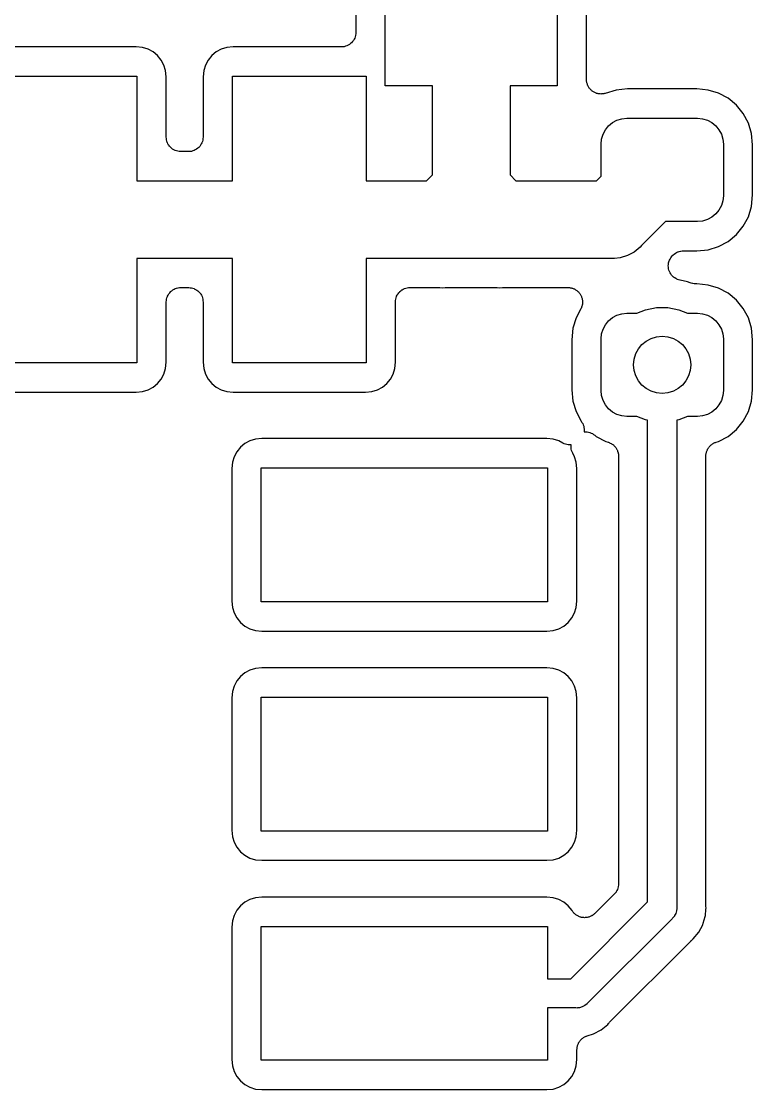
# Model space of a CAD drawing. Extents: x 0.48 to 2.43, y -7.79 to -4.85.
# Drawn here: x 0.8915 to 1.0423, y -5.8702 to -5.6501 of the extents above; entities that cross this region are included whole.
import ezdxf

# ---------------------------------------------------------------- set-up
doc = ezdxf.new("R2010")
doc.units = 0
doc.header["$MEASUREMENT"] = 0
doc.layers.add('BLACK', color=7, linetype='CONTINUOUS')

msp = doc.modelspace()

# ---------------------------------------------------------------- linework, layer by layer
at = {"layer": 'BLACK', "linetype": 'CONTINUOUS'}
for p, q in [((0.960492, -5.63204), (0.960492, -5.65237)), ((0.966535, -5.66339), (0.966535, -5.63189)), ((1.00197, -5.63189), (1.00197, -5.66339)), ((1.00801, -5.66208), (1.00801, -5.63204)), ((0.960492, -5.65242), (0.96046, -5.6527)), ((0.960492, -5.65237), (0.960492, -5.65239)), ((0.960492, -5.65239), (0.960492, -5.65239)), ((0.960492, -5.65239), (0.960492, -5.6524)), ((0.960492, -5.6524), (0.960492, -5.65242)), ((0.959372, -5.65469), (0.959152, -5.65487)), ((0.959591, -5.65452), (0.959372, -5.65469)), ((0.959598, -5.65451), (0.959591, -5.65452)), ((0.959606, -5.6545), (0.959598, -5.65451)), ((0.959786, -5.65428), (0.959606, -5.6545)), ((0.959967, -5.65407), (0.959786, -5.65428)), ((0.959972, -5.65406), (0.959967, -5.65407)), ((0.959979, -5.65405), (0.959972, -5.65406)), ((0.960114, -5.6538), (0.959979, -5.65405)), ((0.960249, -5.65356), (0.960114, -5.6538)), ((0.960252, -5.65355), (0.960249, -5.65356)), ((0.960257, -5.65354), (0.960252, -5.65355)), ((0.960341, -5.65327), (0.960257, -5.65354)), ((0.960426, -5.653), (0.960341, -5.65327)), ((0.960428, -5.65299), (0.960426, -5.653)), ((0.960431, -5.65298), (0.960428, -5.65299)), ((0.96046, -5.6527), (0.960431, -5.65298)), ((0.915207, -5.65537), (0.887943, -5.65537)), ((0.916531, -5.6555), (0.915207, -5.65537)), ((0.917662, -5.65585), (0.916531, -5.6555)), ((0.918704, -5.6564), (0.917662, -5.65585)), ((0.919618, -5.65715), (0.918704, -5.6564)), ((0.93169, -5.6564), (0.930776, -5.65715)), ((0.932732, -5.65585), (0.93169, -5.6564)), ((0.933863, -5.6555), (0.932732, -5.65585)), ((0.935187, -5.65537), (0.933863, -5.6555)), ((0.957492, -5.65537), (0.935187, -5.65537)), ((0.957775, -5.65535), (0.957492, -5.65537)), ((0.958054, -5.65532), (0.957775, -5.65535)), ((0.958064, -5.65532), (0.958054, -5.65532)), ((0.958075, -5.65532), (0.958064, -5.65532)), ((0.958347, -5.65523), (0.958075, -5.65532)), ((0.958616, -5.65516), (0.958347, -5.65523)), ((0.958625, -5.65515), (0.958616, -5.65516)), ((0.958635, -5.65515), (0.958625, -5.65515)), ((0.958887, -5.65501), (0.958635, -5.65515)), ((0.959135, -5.65488), (0.958887, -5.65501)), ((0.959143, -5.65488), (0.959135, -5.65488)), ((0.959152, -5.65487), (0.959143, -5.65488)), ((0.920367, -5.65807), (0.919618, -5.65715)), ((0.920924, -5.65911), (0.920367, -5.65807)), ((0.921268, -5.66024), (0.920924, -5.65911)), ((0.929469, -5.65911), (0.929126, -5.66024)), ((0.930026, -5.65807), (0.929469, -5.65911)), ((0.930776, -5.65715), (0.930026, -5.65807)), ((0.921398, -5.66156), (0.921268, -5.66024)), ((0.929126, -5.66024), (0.928996, -5.66156)), ((0.887795, -5.66142), (0.915354, -5.66142)), ((0.915354, -5.66142), (0.915354, -5.68294)), ((0.921398, -5.67394), (0.921398, -5.66156)), ((0.928996, -5.66156), (0.928996, -5.67394)), ((0.935039, -5.68294), (0.935039, -5.66142)), ((0.935039, -5.66142), (0.962598, -5.66142)), ((0.962598, -5.66142), (0.962598, -5.68294)), ((0.976252, -5.66339), (0.966535, -5.66339)), ((0.976252, -5.68173), (0.976252, -5.66339)), ((1.00197, -5.66339), (0.992252, -5.66339)), ((0.992252, -5.66339), (0.992252, -5.68173)), ((1.00803, -5.66221), (1.00801, -5.66208)), ((1.00802, -5.66235), (1.00803, -5.66221)), ((1.00805, -5.66251), (1.00802, -5.66235)), ((1.00807, -5.66266), (1.00805, -5.66251)), ((1.00811, -5.66279), (1.00807, -5.66266)), ((1.00814, -5.66293), (1.00811, -5.66279)), ((1.00819, -5.66307), (1.00814, -5.66293)), ((1.00824, -5.66322), (1.00819, -5.66307)), ((1.0083, -5.66334), (1.00824, -5.66322)), ((1.00836, -5.66347), (1.0083, -5.66334)), ((1.00844, -5.6636), (1.00836, -5.66347)), ((1.00851, -5.66374), (1.00844, -5.6636)), ((1.0086, -5.66384), (1.00851, -5.66374)), ((1.00868, -5.66396), (1.0086, -5.66384)), ((1.00879, -5.66407), (1.00868, -5.66396)), ((1.00888, -5.66419), (1.00879, -5.66407)), ((1.00899, -5.66428), (1.00888, -5.66419)), ((1.00909, -5.66438), (1.00899, -5.66428)), ((1.00921, -5.66447), (1.00909, -5.66438)), ((1.00933, -5.66456), (1.00921, -5.66447)), ((1.00946, -5.66463), (1.00933, -5.66456)), ((1.00957, -5.66471), (1.00946, -5.66463)), ((1.00971, -5.66477), (1.00957, -5.66471)), ((1.00985, -5.66484), (1.00971, -5.66477)), ((1.00998, -5.66488), (1.00985, -5.66484)), ((1.01011, -5.66494), (1.00998, -5.66488)), ((1.01026, -5.66497), (1.01011, -5.66494)), ((1.01041, -5.66502), (1.01026, -5.66497)), ((1.01055, -5.66503), (1.01041, -5.66502)), ((1.01068, -5.66506), (1.01055, -5.66503)), ((1.01084, -5.66506), (1.01068, -5.66506)), ((1.01099, -5.66508), (1.01084, -5.66506)), ((1.01113, -5.66506), (1.01099, -5.66508)), ((1.01127, -5.66507), (1.01113, -5.66506)), ((1.01142, -5.66504), (1.01127, -5.66507)), ((1.01157, -5.66502), (1.01142, -5.66504)), ((1.01171, -5.66499), (1.01157, -5.66502)), ((1.01184, -5.66496), (1.01171, -5.66499)), ((1.01188, -5.66495), (1.01184, -5.66496)), ((1.01413, -5.66427), (1.01188, -5.66495)), ((1.01649, -5.66404), (1.01413, -5.66427)), ((1.03076, -5.66404), (1.01649, -5.66404)), ((1.03312, -5.66427), (1.03076, -5.66404)), ((1.03525, -5.66491), (1.03312, -5.66427)), ((1.03721, -5.66596), (1.03525, -5.66491)), ((1.03893, -5.66737), (1.03721, -5.66596)), ((1.04034, -5.66909), (1.03893, -5.66737)), ((1.0153, -5.67018), (1.01634, -5.67008)), ((1.01634, -5.67008), (1.03091, -5.67008)), ((1.03091, -5.67008), (1.03194, -5.67018)), ((1.04139, -5.67105), (1.04034, -5.66909)), ((1.01192, -5.67244), (1.01258, -5.67164)), ((1.01258, -5.67164), (1.01339, -5.67097)), ((1.01339, -5.67097), (1.0143, -5.67048)), ((1.0143, -5.67048), (1.0153, -5.67018)), ((1.03194, -5.67018), (1.03294, -5.67048)), ((1.03294, -5.67048), (1.03386, -5.67097)), ((1.03386, -5.67097), (1.03466, -5.67164)), ((1.03466, -5.67164), (1.03532, -5.67244)), ((1.04203, -5.67318), (1.04139, -5.67105)), ((0.921426, -5.67423), (0.921398, -5.67394)), ((0.921451, -5.67451), (0.921426, -5.67423)), ((0.921454, -5.67452), (0.921451, -5.67451)), ((0.921455, -5.67453), (0.921454, -5.67452)), ((0.921537, -5.6748), (0.921455, -5.67453)), ((0.928931, -5.67456), (0.92893, -5.67457)), ((0.928935, -5.67455), (0.928931, -5.67456)), ((0.928964, -5.67427), (0.928935, -5.67455)), ((0.928996, -5.67399), (0.928964, -5.67427)), ((0.928996, -5.67394), (0.928996, -5.67397)), ((0.928996, -5.67397), (0.928996, -5.67397)), ((0.928996, -5.67397), (0.928996, -5.67397)), ((0.928996, -5.67397), (0.928996, -5.67399)), ((1.01102, -5.67539), (1.01113, -5.67436)), ((1.01113, -5.67436), (1.01143, -5.67336)), ((1.01143, -5.67336), (1.01192, -5.67244)), ((1.03532, -5.67244), (1.03582, -5.67336)), ((1.03582, -5.67336), (1.03612, -5.67436)), ((1.03612, -5.67436), (1.03622, -5.67539)), ((1.04226, -5.67554), (1.04203, -5.67318)), ((0.921616, -5.67507), (0.921537, -5.6748)), ((0.921621, -5.67508), (0.921616, -5.67507)), ((0.921624, -5.67509), (0.921621, -5.67508)), ((0.921756, -5.67534), (0.921624, -5.67509)), ((0.921888, -5.67559), (0.921756, -5.67534)), ((0.921894, -5.6756), (0.921888, -5.67559)), ((0.921899, -5.67561), (0.921894, -5.6756)), ((0.922078, -5.67582), (0.921899, -5.67561)), ((0.922254, -5.67604), (0.922078, -5.67582)), ((0.922263, -5.67605), (0.922254, -5.67604)), ((0.922269, -5.67606), (0.922263, -5.67605)), ((0.922486, -5.67624), (0.922269, -5.67606)), ((0.922703, -5.67642), (0.922486, -5.67624)), ((0.922712, -5.67643), (0.922703, -5.67642)), ((0.92272, -5.67643), (0.922712, -5.67643)), ((0.92297, -5.67657), (0.92272, -5.67643)), ((0.923216, -5.6767), (0.92297, -5.67657)), ((0.923226, -5.67671), (0.923216, -5.6767)), ((0.923235, -5.67671), (0.923226, -5.67671)), ((0.923506, -5.67679), (0.923235, -5.67671)), ((0.92712, -5.67673), (0.926851, -5.67681)), ((0.927129, -5.67672), (0.92712, -5.67673)), ((0.927139, -5.67672), (0.927129, -5.67672)), ((0.927391, -5.67658), (0.927139, -5.67672)), ((0.927639, -5.67646), (0.927391, -5.67658)), ((0.927647, -5.67645), (0.927639, -5.67646)), ((0.927656, -5.67644), (0.927647, -5.67645)), ((0.927876, -5.67626), (0.927656, -5.67644)), ((0.928095, -5.67609), (0.927876, -5.67626)), ((0.928102, -5.67608), (0.928095, -5.67609)), ((0.92811, -5.67607), (0.928102, -5.67608)), ((0.928289, -5.67586), (0.92811, -5.67607)), ((0.928471, -5.67564), (0.928289, -5.67586)), ((0.928476, -5.67563), (0.928471, -5.67564)), ((0.928483, -5.67562), (0.928476, -5.67563)), ((0.928618, -5.67537), (0.928483, -5.67562)), ((0.928753, -5.67513), (0.928618, -5.67537)), ((0.928756, -5.67512), (0.928753, -5.67513)), ((0.928761, -5.67511), (0.928756, -5.67512)), ((0.928845, -5.67484), (0.928761, -5.67511)), ((0.92893, -5.67457), (0.928845, -5.67484)), ((1.01102, -5.68199), (1.01102, -5.67539)), ((1.03622, -5.67539), (1.03622, -5.68602)), ((1.04226, -5.68588), (1.04226, -5.67554)), ((0.923774, -5.67688), (0.923506, -5.67679)), ((0.923785, -5.67688), (0.923774, -5.67688)), ((0.923795, -5.67688), (0.923785, -5.67688)), ((0.924074, -5.67691), (0.923795, -5.67688)), ((0.924356, -5.67694), (0.924074, -5.67691)), ((0.924376, -5.67694), (0.924356, -5.67694)), ((0.924377, -5.67694), (0.924376, -5.67694)), ((0.924378, -5.67694), (0.924377, -5.67694)), ((0.924398, -5.67694), (0.924378, -5.67694)), ((0.925996, -5.67694), (0.924398, -5.67694)), ((0.926279, -5.67692), (0.925996, -5.67694)), ((0.926558, -5.67689), (0.926279, -5.67692)), ((0.926568, -5.67689), (0.926558, -5.67689)), ((0.926579, -5.67689), (0.926568, -5.67689)), ((0.926851, -5.67681), (0.926579, -5.67689)), ((0.915354, -5.68294), (0.935039, -5.68294)), ((0.962598, -5.68294), (0.975033, -5.68294)), ((0.975033, -5.68294), (0.976252, -5.68173)), ((0.992252, -5.68173), (0.993471, -5.68294)), ((0.993471, -5.68294), (1.01007, -5.68294)), ((1.01007, -5.68294), (1.01102, -5.68199)), ((1.03612, -5.68706), (1.03582, -5.68806)), ((1.03622, -5.68602), (1.03612, -5.68706)), ((1.04203, -5.68824), (1.04226, -5.68588)), ((1.03466, -5.68978), (1.03386, -5.69044)), ((1.03532, -5.68898), (1.03466, -5.68978)), ((1.03582, -5.68806), (1.03532, -5.68898)), ((1.04139, -5.69036), (1.04203, -5.68824)), ((1.02431, -5.69134), (1.01932, -5.69632)), ((1.03091, -5.69134), (1.02431, -5.69134)), ((1.03194, -5.69124), (1.03091, -5.69134)), ((1.03294, -5.69093), (1.03194, -5.69124)), ((1.03386, -5.69044), (1.03294, -5.69093)), ((1.04034, -5.69233), (1.04139, -5.69036)), ((1.03721, -5.69546), (1.03893, -5.69405)), ((1.03893, -5.69405), (1.04034, -5.69233)), ((1.01932, -5.69632), (1.01907, -5.69663)), ((1.03312, -5.69715), (1.03525, -5.6965)), ((1.03525, -5.6965), (1.03721, -5.69546)), ((1.01646, -5.69837), (1.01495, -5.69883)), ((1.01785, -5.69763), (1.01646, -5.69837)), ((1.01907, -5.69663), (1.01785, -5.69763)), ((1.02539, -5.69881), (1.02557, -5.6986)), ((1.02557, -5.6986), (1.02576, -5.69837)), ((1.02576, -5.69837), (1.02587, -5.69826)), ((1.02587, -5.69826), (1.02588, -5.69825)), ((1.02588, -5.69825), (1.0259, -5.69823)), ((1.02588, -5.69825), (1.02588, -5.69825)), ((1.02588, -5.69825), (1.02588, -5.69825)), ((1.0259, -5.69823), (1.02612, -5.69806)), ((1.02612, -5.69806), (1.02633, -5.69788)), ((1.02633, -5.69788), (1.02634, -5.69788)), ((1.02634, -5.69788), (1.02636, -5.69787)), ((1.02636, -5.69787), (1.0266, -5.69774)), ((1.0266, -5.69774), (1.02685, -5.69761)), ((1.02685, -5.69761), (1.02686, -5.6976)), ((1.02686, -5.6976), (1.02688, -5.6976)), ((1.02688, -5.6976), (1.02714, -5.69752)), ((1.02714, -5.69752), (1.02741, -5.69744)), ((1.02741, -5.69744), (1.02742, -5.69744)), ((1.02742, -5.69744), (1.02744, -5.69743)), ((1.02744, -5.69743), (1.02771, -5.69741)), ((1.02771, -5.69741), (1.02799, -5.69738)), ((1.02799, -5.69738), (1.03076, -5.69738)), ((1.03076, -5.69738), (1.03312, -5.69715)), ((0.935039, -5.69894), (0.915354, -5.69894)), ((0.915354, -5.69894), (0.915354, -5.72047)), ((0.935039, -5.72047), (0.935039, -5.69894)), ((0.977954, -5.69894), (0.962598, -5.69894)), ((0.962598, -5.69894), (0.962598, -5.72047)), ((0.978346, -5.69898), (0.977954, -5.69894)), ((0.978739, -5.69894), (0.978346, -5.69898)), ((0.989765, -5.69894), (0.978739, -5.69894)), ((0.990157, -5.69898), (0.989765, -5.69894)), ((0.99055, -5.69894), (0.990157, -5.69898)), ((1.01299, -5.69894), (0.99055, -5.69894)), ((1.01339, -5.69898), (1.01299, -5.69894)), ((1.01378, -5.69894), (1.01339, -5.69898)), ((1.01495, -5.69883), (1.01378, -5.69894)), ((1.01378, -5.69894), (1.01378, -5.69894)), ((1.02488, -5.70047), (1.02491, -5.70019)), ((1.02488, -5.70048), (1.02488, -5.70047)), ((1.02491, -5.70077), (1.02488, -5.70048)), ((1.02488, -5.70048), (1.02488, -5.70048)), ((1.02491, -5.70019), (1.02494, -5.6999)), ((1.02493, -5.70105), (1.02491, -5.70077)), ((1.02494, -5.69989), (1.02502, -5.69962)), ((1.02494, -5.6999), (1.02494, -5.69989)), ((1.02494, -5.69989), (1.02494, -5.69989)), ((1.02502, -5.69962), (1.02511, -5.69934)), ((1.02511, -5.69933), (1.02525, -5.69908)), ((1.02511, -5.69934), (1.02511, -5.69933)), ((1.02511, -5.69934), (1.02511, -5.69934)), ((1.02525, -5.69908), (1.02539, -5.69883)), ((1.02539, -5.69882), (1.02539, -5.69881)), ((1.02539, -5.69883), (1.02539, -5.69882)), ((1.02493, -5.70106), (1.02493, -5.70105)), ((1.02493, -5.70107), (1.02493, -5.70106)), ((1.02502, -5.70135), (1.02493, -5.70107)), ((1.0251, -5.70162), (1.02502, -5.70135)), ((1.0251, -5.70163), (1.0251, -5.70162)), ((1.0251, -5.70162), (1.0251, -5.70162)), ((1.02524, -5.70189), (1.0251, -5.70163)), ((1.02537, -5.70213), (1.02524, -5.70189)), ((1.02537, -5.70214), (1.02537, -5.70213)), ((1.02537, -5.70215), (1.02537, -5.70214)), ((1.02556, -5.70237), (1.02537, -5.70215)), ((1.02573, -5.70259), (1.02556, -5.70237)), ((1.02574, -5.7026), (1.02573, -5.70259)), ((1.02596, -5.70278), (1.02574, -5.7026)), ((1.02574, -5.7026), (1.02574, -5.7026)), ((1.02618, -5.70297), (1.02596, -5.70278)), ((1.02619, -5.70297), (1.02618, -5.70297)), ((1.02619, -5.70298), (1.02619, -5.70297)), ((1.02644, -5.70311), (1.02619, -5.70298)), ((1.02669, -5.70325), (1.02644, -5.70311)), ((0.922755, -5.70543), (0.923003, -5.70531)), ((0.923003, -5.70531), (0.923255, -5.70517)), ((0.923255, -5.70517), (0.923265, -5.70517)), ((0.923265, -5.70517), (0.923274, -5.70516)), ((0.923274, -5.70516), (0.923543, -5.70508)), ((0.923543, -5.70508), (0.923815, -5.705)), ((0.923815, -5.705), (0.923826, -5.705)), ((0.923826, -5.705), (0.923836, -5.705)), ((0.923836, -5.705), (0.924115, -5.70497)), ((0.924115, -5.70497), (0.924398, -5.70494)), ((0.924398, -5.70494), (0.925996, -5.70494)), ((0.925996, -5.70494), (0.926016, -5.70494)), ((0.926016, -5.70494), (0.926017, -5.70494)), ((0.926017, -5.70494), (0.926017, -5.70495)), ((0.926017, -5.70495), (0.926038, -5.70495)), ((0.926038, -5.70495), (0.926319, -5.70498)), ((0.926319, -5.70498), (0.926599, -5.70501)), ((0.926599, -5.70501), (0.926609, -5.70501)), ((0.926609, -5.70501), (0.92662, -5.70501)), ((0.92662, -5.70501), (0.926887, -5.7051)), ((0.926887, -5.7051), (0.927158, -5.70518)), ((0.927158, -5.70518), (0.927168, -5.70518)), ((0.927168, -5.70518), (0.927178, -5.70519)), ((0.927178, -5.70519), (0.927424, -5.70532)), ((0.927424, -5.70532), (0.927673, -5.70546)), ((0.969999, -5.70543), (0.970247, -5.70531)), ((0.970247, -5.70531), (0.970499, -5.70517)), ((0.970499, -5.70517), (0.970509, -5.70517)), ((0.970509, -5.70517), (0.970518, -5.70516)), ((0.970518, -5.70516), (0.970787, -5.70508)), ((0.970787, -5.70508), (0.971059, -5.705)), ((0.971059, -5.705), (0.97107, -5.705)), ((0.97107, -5.705), (0.97108, -5.705)), ((0.97108, -5.705), (0.971359, -5.70497)), ((0.971359, -5.70497), (0.971642, -5.70494)), ((0.971642, -5.70494), (0.977511, -5.70494)), ((0.977511, -5.70494), (0.977553, -5.70495)), ((0.977553, -5.70495), (0.977679, -5.70496)), ((0.977679, -5.70496), (0.977805, -5.70496)), ((0.977805, -5.70496), (0.978346, -5.70501)), ((0.978346, -5.70501), (0.978887, -5.70496)), ((0.978887, -5.70496), (0.978929, -5.70496)), ((0.978929, -5.70496), (0.979056, -5.70496)), ((0.979056, -5.70496), (0.979181, -5.70494)), ((0.979181, -5.70494), (0.989322, -5.70494)), ((0.989322, -5.70494), (0.989364, -5.70495)), ((0.989364, -5.70495), (0.98949, -5.70496)), ((0.98949, -5.70496), (0.989616, -5.70496)), ((0.989616, -5.70496), (0.990157, -5.70501)), ((0.990157, -5.70501), (0.990698, -5.70496)), ((0.990698, -5.70496), (0.99074, -5.70496)), ((0.99074, -5.70496), (0.990867, -5.70496)), ((0.990867, -5.70496), (0.990992, -5.70494)), ((0.990992, -5.70494), (1.0042, -5.70494)), ((1.0042, -5.70494), (1.00424, -5.70495)), ((1.00424, -5.70495), (1.00438, -5.70496)), ((1.00438, -5.70496), (1.00452, -5.70496)), ((1.00452, -5.70496), (1.00467, -5.70499)), ((1.00467, -5.70499), (1.00483, -5.70501)), ((1.00483, -5.70501), (1.00496, -5.70505)), ((1.00496, -5.70505), (1.0051, -5.70508)), ((1.0051, -5.70508), (1.00524, -5.70514)), ((1.00524, -5.70514), (1.00538, -5.70519)), ((1.00538, -5.70519), (1.00551, -5.70525)), ((1.00551, -5.70525), (1.00563, -5.70531)), ((1.00563, -5.70531), (1.00576, -5.7054)), ((1.0267, -5.70325), (1.02669, -5.70325)), ((1.02671, -5.70326), (1.0267, -5.70325)), ((1.02697, -5.70334), (1.02671, -5.70326)), ((1.02725, -5.70343), (1.02697, -5.70334)), ((1.02726, -5.70343), (1.02725, -5.70343)), ((1.02729, -5.70344), (1.02726, -5.70343)), ((1.02726, -5.70343), (1.02726, -5.70343)), ((1.02726, -5.70343), (1.02726, -5.70343)), ((1.02882, -5.70374), (1.02729, -5.70344)), ((1.02936, -5.70396), (1.02882, -5.70374)), ((1.02962, -5.70404), (1.02936, -5.70396)), ((1.02988, -5.70413), (1.02962, -5.70404)), ((1.0299, -5.70413), (1.02988, -5.70413)), ((1.02992, -5.70413), (1.0299, -5.70413)), ((1.03019, -5.70416), (1.02992, -5.70413)), ((1.03047, -5.70419), (1.03019, -5.70416)), ((1.0305, -5.70419), (1.03047, -5.70419)), ((1.03051, -5.70419), (1.0305, -5.70419)), ((1.0305, -5.70419), (1.0305, -5.70419)), ((1.0305, -5.70419), (1.0305, -5.70419)), ((1.03076, -5.70419), (1.03051, -5.70419)), ((1.03312, -5.70443), (1.03076, -5.70419)), ((1.03525, -5.70507), (1.03312, -5.70443)), ((1.03721, -5.70612), (1.03525, -5.70507)), ((0.92143, -5.70762), (0.921459, -5.70734)), ((0.921459, -5.70734), (0.921462, -5.70733)), ((0.921462, -5.70733), (0.921463, -5.70732)), ((0.921463, -5.70732), (0.921548, -5.70705)), ((0.921548, -5.70705), (0.921632, -5.70678)), ((0.921632, -5.70678), (0.921637, -5.70677)), ((0.921637, -5.70677), (0.92164, -5.70676)), ((0.92164, -5.70676), (0.921777, -5.70652)), ((0.921777, -5.70652), (0.921911, -5.70627)), ((0.921911, -5.70627), (0.921917, -5.70626)), ((0.921917, -5.70626), (0.921923, -5.70625)), ((0.921923, -5.70625), (0.922104, -5.70603)), ((0.922104, -5.70603), (0.922284, -5.70582)), ((0.922284, -5.70582), (0.922292, -5.70581)), ((0.922292, -5.70581), (0.922299, -5.7058)), ((0.922299, -5.7058), (0.922518, -5.70563)), ((0.922518, -5.70563), (0.922738, -5.70545)), ((0.922738, -5.70545), (0.922747, -5.70544)), ((0.922747, -5.70544), (0.922755, -5.70543)), ((0.927673, -5.70546), (0.927681, -5.70546)), ((0.927681, -5.70546), (0.927691, -5.70547)), ((0.927691, -5.70547), (0.927907, -5.70565)), ((0.927907, -5.70565), (0.928125, -5.70583)), ((0.928125, -5.70583), (0.928131, -5.70584)), ((0.928131, -5.70584), (0.928139, -5.70585)), ((0.928139, -5.70585), (0.928316, -5.70607)), ((0.928316, -5.70607), (0.928495, -5.70628)), ((0.928495, -5.70628), (0.9285, -5.70629)), ((0.9285, -5.70629), (0.928506, -5.7063)), ((0.928506, -5.7063), (0.928636, -5.70655)), ((0.928636, -5.70655), (0.928769, -5.7068)), ((0.928769, -5.7068), (0.928773, -5.70681)), ((0.928773, -5.70681), (0.928777, -5.70682)), ((0.928777, -5.70682), (0.928856, -5.70709)), ((0.928856, -5.70709), (0.928939, -5.70736)), ((0.928939, -5.70736), (0.92894, -5.70737)), ((0.92894, -5.70737), (0.928943, -5.70738)), ((0.928943, -5.70738), (0.928968, -5.70766)), ((0.968674, -5.70762), (0.968703, -5.70734)), ((0.968703, -5.70734), (0.968706, -5.70733)), ((0.968706, -5.70733), (0.968708, -5.70732)), ((0.968708, -5.70732), (0.968793, -5.70705)), ((0.968793, -5.70705), (0.968876, -5.70678)), ((0.968876, -5.70678), (0.968881, -5.70677)), ((0.968881, -5.70677), (0.968885, -5.70676)), ((0.968885, -5.70676), (0.969021, -5.70652)), ((0.969021, -5.70652), (0.969155, -5.70627)), ((0.969155, -5.70627), (0.969162, -5.70626)), ((0.969162, -5.70626), (0.969167, -5.70625)), ((0.969167, -5.70625), (0.969348, -5.70603)), ((0.969348, -5.70603), (0.969528, -5.70582)), ((0.969528, -5.70582), (0.969536, -5.70581)), ((0.969536, -5.70581), (0.969543, -5.7058)), ((0.969543, -5.7058), (0.969762, -5.70563)), ((0.969762, -5.70563), (0.969982, -5.70545)), ((0.969982, -5.70545), (0.969991, -5.70544)), ((0.969991, -5.70544), (0.969999, -5.70543)), ((1.00576, -5.7054), (1.0059, -5.70547)), ((1.0059, -5.70547), (1.006, -5.70556)), ((1.006, -5.70556), (1.00612, -5.70564)), ((1.00612, -5.70564), (1.00623, -5.70575)), ((1.00623, -5.70575), (1.00635, -5.70585)), ((1.00635, -5.70585), (1.00643, -5.70595)), ((1.00643, -5.70595), (1.00653, -5.70605)), ((1.00653, -5.70605), (1.00662, -5.70618)), ((1.00662, -5.70618), (1.00671, -5.7063)), ((1.00671, -5.7063), (1.00678, -5.70643)), ((1.00678, -5.70643), (1.00685, -5.70654)), ((1.00685, -5.70654), (1.00691, -5.70668)), ((1.00691, -5.70668), (1.00698, -5.70682)), ((1.00698, -5.70682), (1.00702, -5.70695)), ((1.00702, -5.70695), (1.00708, -5.70708)), ((1.00708, -5.70708), (1.00711, -5.70724)), ((1.00711, -5.70724), (1.00715, -5.70738)), ((1.00715, -5.70738), (1.00716, -5.70752)), ((1.00716, -5.70752), (1.00719, -5.70766)), ((1.03893, -5.70753), (1.03721, -5.70612)), ((1.04034, -5.70925), (1.03893, -5.70753)), ((0.921398, -5.7079), (0.92143, -5.70762)), ((0.921398, -5.70792), (0.921398, -5.7079)), ((0.921398, -5.70794), (0.921398, -5.70792)), ((0.921398, -5.70792), (0.921398, -5.70792)), ((0.921398, -5.70792), (0.921398, -5.70792)), ((0.921398, -5.72033), (0.921398, -5.70794)), ((0.928968, -5.70766), (0.928996, -5.70794)), ((0.928996, -5.70794), (0.928996, -5.72033)), ((0.968642, -5.7079), (0.968674, -5.70762)), ((0.968642, -5.70792), (0.968642, -5.7079)), ((0.968642, -5.70794), (0.968642, -5.70792)), ((0.968642, -5.70792), (0.968642, -5.70792)), ((0.968642, -5.70792), (0.968642, -5.70792)), ((0.968642, -5.72033), (0.968642, -5.70794)), ((1.00685, -5.70936), (1.00586, -5.71121)), ((1.0069, -5.70923), (1.00685, -5.70936)), ((1.00697, -5.70911), (1.0069, -5.70923)), ((1.00701, -5.70896), (1.00697, -5.70911)), ((1.00707, -5.70882), (1.00701, -5.70896)), ((1.0071, -5.70868), (1.00707, -5.70882)), ((1.00714, -5.70855), (1.0071, -5.70868)), ((1.00716, -5.70839), (1.00714, -5.70855)), ((1.00719, -5.70824), (1.00716, -5.70839)), ((1.00719, -5.70766), (1.00719, -5.70781)), ((1.00719, -5.70781), (1.0072, -5.70797)), ((1.0072, -5.70797), (1.00719, -5.7081)), ((1.00719, -5.7081), (1.00719, -5.70824)), ((1.01842, -5.71024), (1.02018, -5.70951)), ((1.02018, -5.70951), (1.02246, -5.70906)), ((1.02246, -5.70906), (1.02479, -5.70906)), ((1.02479, -5.70906), (1.02707, -5.70951)), ((1.02707, -5.70951), (1.02882, -5.71024)), ((1.04139, -5.71121), (1.04034, -5.70925)), ((1.00586, -5.71121), (1.00521, -5.71334)), ((1.01192, -5.7126), (1.01258, -5.71179)), ((1.01258, -5.71179), (1.01339, -5.71113)), ((1.01339, -5.71113), (1.0143, -5.71064)), ((1.0143, -5.71064), (1.0153, -5.71034)), ((1.0153, -5.71034), (1.01634, -5.71024)), ((1.01634, -5.71024), (1.01842, -5.71024)), ((1.02882, -5.71024), (1.03091, -5.71024)), ((1.03091, -5.71024), (1.03194, -5.71034)), ((1.03194, -5.71034), (1.03294, -5.71064)), ((1.03294, -5.71064), (1.03386, -5.71113)), ((1.03386, -5.71113), (1.03466, -5.71179)), ((1.03466, -5.71179), (1.03532, -5.7126)), ((1.04203, -5.71334), (1.04139, -5.71121)), ((1.00521, -5.71334), (1.00498, -5.7157)), ((1.01113, -5.71451), (1.01143, -5.71352)), ((1.01143, -5.71352), (1.01192, -5.7126)), ((1.03532, -5.7126), (1.03582, -5.71352)), ((1.03582, -5.71352), (1.03612, -5.71451)), ((1.04226, -5.7157), (1.04203, -5.71334)), ((1.00498, -5.7157), (1.00498, -5.72603)), ((1.01102, -5.71555), (1.01113, -5.71451)), ((1.01102, -5.72618), (1.01102, -5.71555)), ((1.03612, -5.71451), (1.03622, -5.71555)), ((1.03622, -5.71555), (1.03622, -5.72618)), ((1.04226, -5.72603), (1.04226, -5.7157)), ((0.915354, -5.72047), (0.887795, -5.72047)), ((0.921268, -5.72165), (0.921398, -5.72033)), ((0.928996, -5.72033), (0.929126, -5.72165)), ((0.962598, -5.72047), (0.935039, -5.72047)), ((0.968512, -5.72165), (0.968642, -5.72033)), ((0.920367, -5.72382), (0.920924, -5.72278)), ((0.920924, -5.72278), (0.921268, -5.72165)), ((0.929126, -5.72165), (0.929469, -5.72278)), ((0.929469, -5.72278), (0.930026, -5.72382)), ((0.967611, -5.72382), (0.968169, -5.72278)), ((0.968169, -5.72278), (0.968512, -5.72165)), ((0.918704, -5.72549), (0.919618, -5.72474)), ((0.919618, -5.72474), (0.920367, -5.72382)), ((0.930026, -5.72382), (0.930776, -5.72474)), ((0.930776, -5.72474), (0.93169, -5.72549)), ((0.965948, -5.72549), (0.966862, -5.72474)), ((0.966862, -5.72474), (0.967611, -5.72382)), ((0.887943, -5.72652), (0.915207, -5.72652)), ((0.915207, -5.72652), (0.916531, -5.72639)), ((0.916531, -5.72639), (0.917662, -5.72604)), ((0.917662, -5.72604), (0.918704, -5.72549)), ((0.93169, -5.72549), (0.932732, -5.72604)), ((0.932732, -5.72604), (0.933863, -5.72639)), ((0.933863, -5.72639), (0.935187, -5.72652)), ((0.935187, -5.72652), (0.962451, -5.72652)), ((0.962451, -5.72652), (0.963775, -5.72639)), ((0.963775, -5.72639), (0.964906, -5.72604)), ((0.964906, -5.72604), (0.965948, -5.72549)), ((1.00498, -5.72603), (1.00521, -5.72839)), ((1.01113, -5.72722), (1.01102, -5.72618)), ((1.01143, -5.72822), (1.01113, -5.72722)), ((1.03612, -5.72722), (1.03582, -5.72822)), ((1.03622, -5.72618), (1.03612, -5.72722)), ((1.04203, -5.72839), (1.04226, -5.72603)), ((1.00521, -5.72839), (1.00586, -5.73052)), ((1.01192, -5.72913), (1.01143, -5.72822)), ((1.01258, -5.72994), (1.01192, -5.72913)), ((1.03532, -5.72913), (1.03466, -5.72994)), ((1.03582, -5.72822), (1.03532, -5.72913)), ((1.04139, -5.73052), (1.04203, -5.72839)), ((1.00586, -5.73052), (1.00691, -5.73248)), ((1.01339, -5.7306), (1.01258, -5.72994)), ((1.0143, -5.73109), (1.01339, -5.7306)), ((1.0153, -5.73139), (1.0143, -5.73109)), ((1.01634, -5.7315), (1.0153, -5.73139)), ((1.01842, -5.7315), (1.01634, -5.7315)), ((1.02018, -5.73222), (1.01842, -5.7315)), ((1.02882, -5.7315), (1.02707, -5.73222)), ((1.03091, -5.7315), (1.02882, -5.7315)), ((1.03194, -5.73139), (1.03091, -5.7315)), ((1.03294, -5.73109), (1.03194, -5.73139)), ((1.03386, -5.7306), (1.03294, -5.73109)), ((1.03466, -5.72994), (1.03386, -5.7306)), ((1.04034, -5.73248), (1.04139, -5.73052)), ((1.00691, -5.73248), (1.00691, -5.73249)), ((1.00691, -5.73249), (1.00708, -5.73274)), ((1.00708, -5.73274), (1.00723, -5.73298)), ((1.00723, -5.73298), (1.00723, -5.73298)), ((1.00723, -5.73298), (1.00723, -5.73298)), ((1.00723, -5.73298), (1.00734, -5.73325)), ((1.00734, -5.73325), (1.00745, -5.73352)), ((1.00745, -5.73352), (1.00745, -5.73352)), ((1.00745, -5.73352), (1.00745, -5.73353)), ((1.00745, -5.73353), (1.0075, -5.73382)), ((1.0075, -5.73382), (1.00756, -5.7341)), ((1.02062, -5.73231), (1.02018, -5.73222)), ((1.02062, -5.83153), (1.02062, -5.73231)), ((1.02707, -5.73222), (1.02662, -5.73231)), ((1.02662, -5.73231), (1.02662, -5.83262)), ((1.03893, -5.7342), (1.04034, -5.73248)), ((0.941092, -5.73608), (0.939769, -5.73621)), ((0.999853, -5.73608), (0.941092, -5.73608)), ((1.00118, -5.73621), (0.999853, -5.73608)), ((1.00756, -5.7341), (1.00755, -5.73439)), ((1.00755, -5.73439), (1.00755, -5.73468)), ((1.00755, -5.73468), (1.00755, -5.73468)), ((1.00755, -5.73468), (1.00755, -5.73469)), ((1.00755, -5.73469), (1.00755, -5.7347)), ((1.00755, -5.7347), (1.00755, -5.7347)), ((1.00755, -5.7347), (1.00755, -5.7347)), ((1.00755, -5.7347), (1.00785, -5.7347)), ((1.00756, -5.7341), (1.00756, -5.7341)), ((1.00756, -5.7341), (1.00756, -5.7341)), ((1.00785, -5.7347), (1.00813, -5.7347)), ((1.00813, -5.7347), (1.00814, -5.7347)), ((1.00814, -5.7347), (1.00814, -5.7347)), ((1.00814, -5.7347), (1.00842, -5.73476)), ((1.00842, -5.73476), (1.00871, -5.73482)), ((1.00871, -5.73482), (1.00871, -5.73482)), ((1.00871, -5.73482), (1.00871, -5.73482)), ((1.00871, -5.73482), (1.00898, -5.73493)), ((1.00898, -5.73493), (1.00925, -5.73504)), ((1.00925, -5.73504), (1.00925, -5.73504)), ((1.00925, -5.73504), (1.00925, -5.73504)), ((1.00925, -5.73504), (1.00949, -5.7352)), ((1.00949, -5.7352), (1.00973, -5.73537)), ((1.00973, -5.73537), (1.01004, -5.73561)), ((1.01004, -5.73561), (1.012, -5.73666)), ((1.03525, -5.73666), (1.03721, -5.73561)), ((1.03721, -5.73561), (1.03893, -5.7342)), ((0.936682, -5.73786), (0.935932, -5.73878)), ((0.937595, -5.73711), (0.936682, -5.73786)), ((0.938638, -5.73656), (0.937595, -5.73711)), ((0.939769, -5.73621), (0.938638, -5.73656)), ((1.00231, -5.73656), (1.00118, -5.73621)), ((1.00315, -5.73701), (1.00231, -5.73656)), ((1.00342, -5.73712), (1.00315, -5.73701)), ((1.00369, -5.73723), (1.00342, -5.73712)), ((1.00398, -5.73729), (1.00369, -5.73723)), ((1.00369, -5.73723), (1.00369, -5.73723)), ((1.00369, -5.73723), (1.00369, -5.73723)), ((1.00426, -5.73735), (1.00398, -5.73729)), ((1.00427, -5.73735), (1.00426, -5.73735)), ((1.00455, -5.73735), (1.00427, -5.73735)), ((1.00427, -5.73735), (1.00427, -5.73735)), ((1.00485, -5.73735), (1.00455, -5.73735)), ((1.00484, -5.73794), (1.00485, -5.73765)), ((1.00484, -5.73795), (1.00484, -5.73794)), ((1.00484, -5.73794), (1.00484, -5.73794)), ((1.00489, -5.73822), (1.00484, -5.73795)), ((1.00485, -5.73736), (1.00485, -5.73735)), ((1.00485, -5.73735), (1.00485, -5.73735)), ((1.00485, -5.73765), (1.00485, -5.73736)), ((1.00485, -5.73736), (1.00485, -5.73736)), ((1.00485, -5.73736), (1.00485, -5.73736)), ((1.00495, -5.73852), (1.00489, -5.73822)), ((1.012, -5.73666), (1.01249, -5.73681)), ((1.01249, -5.73681), (1.01253, -5.73682)), ((1.01253, -5.73682), (1.01266, -5.73688)), ((1.01266, -5.73688), (1.01278, -5.73692)), ((1.01278, -5.73692), (1.01292, -5.73699)), ((1.01292, -5.73699), (1.01307, -5.73706)), ((1.01307, -5.73706), (1.01318, -5.73713)), ((1.01318, -5.73713), (1.0133, -5.7372)), ((1.0133, -5.7372), (1.01342, -5.7373)), ((1.01342, -5.7373), (1.01355, -5.73739)), ((1.01355, -5.73739), (1.01365, -5.73748)), ((1.01365, -5.73748), (1.01375, -5.73757)), ((1.01375, -5.73757), (1.01385, -5.73769)), ((1.01385, -5.73769), (1.01396, -5.73781)), ((1.01396, -5.73781), (1.01404, -5.73792)), ((1.01404, -5.73792), (1.01412, -5.73802)), ((1.01412, -5.73802), (1.0142, -5.73816)), ((1.0142, -5.73816), (1.01428, -5.7383)), ((1.01428, -5.7383), (1.01433, -5.73842)), ((1.03286, -5.7385), (1.03293, -5.73838)), ((1.03293, -5.73838), (1.03298, -5.73826)), ((1.03298, -5.73826), (1.03307, -5.73813)), ((1.03307, -5.73813), (1.03315, -5.73799)), ((1.03315, -5.73799), (1.03323, -5.73788)), ((1.03323, -5.73788), (1.03331, -5.73777)), ((1.03331, -5.73777), (1.03342, -5.73766)), ((1.03342, -5.73766), (1.03352, -5.73754)), ((1.03352, -5.73754), (1.03363, -5.73746)), ((1.03363, -5.73746), (1.03372, -5.73736)), ((1.03372, -5.73736), (1.03386, -5.73727)), ((1.03386, -5.73727), (1.03398, -5.73717)), ((1.03398, -5.73717), (1.0341, -5.73711)), ((1.0341, -5.73711), (1.03421, -5.73704)), ((1.03421, -5.73704), (1.03436, -5.73697)), ((1.03436, -5.73697), (1.0345, -5.7369)), ((1.0345, -5.7369), (1.03463, -5.73686)), ((1.03463, -5.73686), (1.03475, -5.73681)), ((1.03475, -5.73681), (1.03525, -5.73666)), ((0.935375, -5.73982), (0.935032, -5.74095)), ((0.935932, -5.73878), (0.935375, -5.73982)), ((1.00505, -5.73878), (1.00495, -5.73852)), ((1.00495, -5.73852), (1.00495, -5.73852)), ((1.00495, -5.73852), (1.00495, -5.73852)), ((1.00517, -5.73906), (1.00505, -5.73878)), ((1.00519, -5.7391), (1.00517, -5.73906)), ((1.00557, -5.73982), (1.00519, -5.7391)), ((1.00591, -5.74095), (1.00557, -5.73982)), ((1.01433, -5.73842), (1.0144, -5.73854)), ((1.0144, -5.73854), (1.01444, -5.73869)), ((1.01444, -5.73869), (1.0145, -5.73884)), ((1.0145, -5.73884), (1.01453, -5.73897)), ((1.01453, -5.73897), (1.01456, -5.7391)), ((1.01456, -5.7391), (1.01458, -5.73926)), ((1.01458, -5.73926), (1.01461, -5.73941)), ((1.01461, -5.73941), (1.01461, -5.73955)), ((1.01461, -5.73955), (1.01462, -5.73968)), ((1.01462, -5.73968), (1.01462, -5.8278)), ((1.03262, -5.73964), (1.03264, -5.73951)), ((1.03262, -5.73968), (1.03262, -5.73964)), ((1.03262, -5.83218), (1.03262, -5.73968)), ((1.03264, -5.73937), (1.03267, -5.73922)), ((1.03264, -5.73951), (1.03264, -5.73937)), ((1.03267, -5.73922), (1.03269, -5.73906)), ((1.03269, -5.73906), (1.03273, -5.73893)), ((1.03273, -5.73893), (1.03276, -5.7388)), ((1.03276, -5.7388), (1.03282, -5.73865)), ((1.03282, -5.73865), (1.03286, -5.7385)), ((0.935032, -5.74095), (0.934901, -5.74227)), ((0.934901, -5.74227), (0.934901, -5.76954)), ((0.940945, -5.76969), (0.940945, -5.74213)), ((0.940945, -5.74213), (1, -5.74213)), ((1, -5.74213), (1, -5.76969)), ((1.00604, -5.74227), (1.00591, -5.74095)), ((1.00604, -5.76954), (1.00604, -5.74227)), ((0.934901, -5.76954), (0.935032, -5.77086)), ((0.935032, -5.77086), (0.935375, -5.77199)), ((1, -5.76969), (0.940945, -5.76969)), ((1.00557, -5.77199), (1.00591, -5.77086)), ((1.00591, -5.77086), (1.00604, -5.76954)), ((0.935375, -5.77199), (0.935932, -5.77303)), ((0.935932, -5.77303), (0.936682, -5.77395)), ((1.00426, -5.77395), (1.00501, -5.77303)), ((1.00501, -5.77303), (1.00557, -5.77199)), ((0.936682, -5.77395), (0.937595, -5.7747)), ((0.937595, -5.7747), (0.938638, -5.77526)), ((0.938638, -5.77526), (0.939769, -5.7756)), ((0.939769, -5.7756), (0.941092, -5.77573)), ((0.941092, -5.77573), (0.999853, -5.77573)), ((0.999853, -5.77573), (1.00118, -5.7756)), ((1.00118, -5.7756), (1.00231, -5.77526)), ((1.00231, -5.77526), (1.00335, -5.7747)), ((1.00335, -5.7747), (1.00426, -5.77395)), ((0.937595, -5.78436), (0.936682, -5.78511)), ((0.938638, -5.7838), (0.937595, -5.78436)), ((0.939769, -5.78346), (0.938638, -5.7838)), ((0.941092, -5.78333), (0.939769, -5.78346)), ((0.999853, -5.78333), (0.941092, -5.78333)), ((1.00118, -5.78346), (0.999853, -5.78333)), ((1.00231, -5.7838), (1.00118, -5.78346)), ((1.00335, -5.78436), (1.00231, -5.7838)), ((1.00426, -5.78511), (1.00335, -5.78436)), ((0.935932, -5.78602), (0.935375, -5.78706)), ((0.936682, -5.78511), (0.935932, -5.78602)), ((1.00501, -5.78602), (1.00426, -5.78511)), ((1.00557, -5.78706), (1.00501, -5.78602)), ((0.935032, -5.78819), (0.934901, -5.78952)), ((0.935375, -5.78706), (0.935032, -5.78819)), ((1.00591, -5.78819), (1.00557, -5.78706)), ((1.00604, -5.78952), (1.00591, -5.78819)), ((0.934901, -5.78952), (0.934901, -5.81678)), ((0.940945, -5.81693), (0.940945, -5.78937)), ((0.940945, -5.78937), (1, -5.78937)), ((1, -5.78937), (1, -5.81693)), ((1.00604, -5.81678), (1.00604, -5.78952)), ((0.934901, -5.81678), (0.935032, -5.81811)), ((1, -5.81693), (0.940945, -5.81693)), ((1.00591, -5.81811), (1.00604, -5.81678)), ((0.935032, -5.81811), (0.935375, -5.81924)), ((0.935375, -5.81924), (0.935932, -5.82028)), ((1.00501, -5.82028), (1.00557, -5.81924)), ((1.00557, -5.81924), (1.00591, -5.81811)), ((0.935932, -5.82028), (0.936682, -5.82119)), ((0.936682, -5.82119), (0.937595, -5.82194)), ((0.937595, -5.82194), (0.938638, -5.8225)), ((1.00231, -5.8225), (1.00335, -5.82194)), ((1.00335, -5.82194), (1.00426, -5.82119)), ((1.00426, -5.82119), (1.00501, -5.82028)), ((0.938638, -5.8225), (0.939769, -5.82284)), ((0.939769, -5.82284), (0.941092, -5.82297)), ((0.941092, -5.82297), (0.999853, -5.82297)), ((0.999853, -5.82297), (1.00118, -5.82284)), ((1.00118, -5.82284), (1.00231, -5.8225)), ((1.01456, -5.82842), (1.01447, -5.82869)), ((1.01459, -5.82812), (1.01456, -5.82839)), ((1.01456, -5.82839), (1.01456, -5.82841)), ((1.01456, -5.82841), (1.01456, -5.82842)), ((1.01462, -5.82784), (1.01459, -5.82812)), ((1.01462, -5.8278), (1.01462, -5.82781)), ((1.01462, -5.82781), (1.01462, -5.82781)), ((1.01462, -5.82781), (1.01462, -5.82781)), ((1.01462, -5.82781), (1.01462, -5.82784)), ((0.939769, -5.8307), (0.938638, -5.83104)), ((0.941092, -5.83057), (0.939769, -5.8307)), ((0.999853, -5.83057), (0.941092, -5.83057)), ((1.00118, -5.8307), (0.999853, -5.83057)), ((1.00231, -5.83104), (1.00118, -5.8307)), ((1.01374, -5.82992), (1.00975, -5.83392)), ((1.01392, -5.82971), (1.01374, -5.82992)), ((1.0141, -5.8295), (1.01392, -5.82971)), ((1.01411, -5.82948), (1.0141, -5.8295)), ((1.01412, -5.82947), (1.01411, -5.82948)), ((1.01425, -5.82922), (1.01412, -5.82947)), ((1.01438, -5.82898), (1.01425, -5.82922)), ((1.01439, -5.82895), (1.01438, -5.82897)), ((1.01438, -5.82897), (1.01438, -5.82898)), ((1.01447, -5.82869), (1.01439, -5.82895)), ((0.936682, -5.83235), (0.935932, -5.83326)), ((0.937595, -5.8316), (0.936682, -5.83235)), ((0.938638, -5.83104), (0.937595, -5.8316)), ((1.00335, -5.8316), (1.00231, -5.83104)), ((1.00426, -5.83235), (1.00335, -5.8316)), ((1.00505, -5.83331), (1.00426, -5.83235)), ((1.00476, -5.84739), (1.02062, -5.83153)), ((1.02662, -5.83292), (1.02658, -5.83336)), ((1.02662, -5.83262), (1.02664, -5.83277)), ((1.02664, -5.83277), (1.02662, -5.83292)), ((1.02662, -5.83292), (1.02662, -5.83292)), ((1.03263, -5.83231), (1.03262, -5.83218)), ((1.03263, -5.83244), (1.03263, -5.83231)), ((1.03264, -5.83248), (1.03263, -5.83244)), ((1.03267, -5.83277), (1.03264, -5.83248)), ((1.03264, -5.83307), (1.03267, -5.83277)), ((0.935375, -5.83431), (0.935032, -5.83544)), ((0.935932, -5.83326), (0.935375, -5.83431)), ((1.00506, -5.83332), (1.00505, -5.83331)), ((1.00512, -5.83345), (1.00506, -5.83332)), ((1.00522, -5.83357), (1.00512, -5.83345)), ((1.00531, -5.8337), (1.00522, -5.83357)), ((1.00541, -5.83379), (1.00531, -5.8337)), ((1.00549, -5.8339), (1.00541, -5.83379)), ((1.00561, -5.834), (1.00549, -5.8339)), ((1.00572, -5.83411), (1.00561, -5.834)), ((1.00584, -5.83419), (1.00572, -5.83411)), ((1.00594, -5.83428), (1.00584, -5.83419)), ((1.00608, -5.83435), (1.00594, -5.83428)), ((1.00621, -5.83444), (1.00608, -5.83435)), ((1.00634, -5.83449), (1.00621, -5.83444)), ((1.00646, -5.83456), (1.00634, -5.83449)), ((1.0066, -5.8346), (1.00646, -5.83456)), ((1.00675, -5.83466), (1.0066, -5.8346)), ((1.00688, -5.83469), (1.00675, -5.83466)), ((1.00702, -5.83473), (1.00688, -5.83469)), ((1.00717, -5.83475), (1.00702, -5.83473)), ((1.00732, -5.83478), (1.00717, -5.83475)), ((1.00746, -5.83478), (1.00732, -5.83478)), ((1.0076, -5.83479), (1.00746, -5.83478)), ((1.00775, -5.83478), (1.0076, -5.83479)), ((1.00791, -5.83478), (1.00775, -5.83478)), ((1.00804, -5.83476), (1.00791, -5.83478)), ((1.00818, -5.83474), (1.00804, -5.83476)), ((1.00833, -5.8347), (1.00818, -5.83474)), ((1.02564, -5.835), (1.00823, -5.85241)), ((1.00848, -5.83467), (1.00833, -5.8347)), ((1.00861, -5.83462), (1.00848, -5.83467)), ((1.00874, -5.83458), (1.00861, -5.83462)), ((1.00888, -5.83451), (1.00874, -5.83458)), ((1.00902, -5.83445), (1.00888, -5.83451)), ((1.00914, -5.83437), (1.00902, -5.83445)), ((1.00926, -5.83431), (1.00914, -5.83437)), ((1.00938, -5.83421), (1.00926, -5.83431)), ((1.00951, -5.83413), (1.00938, -5.83421)), ((1.00961, -5.83403), (1.00951, -5.83413)), ((1.00972, -5.83395), (1.00961, -5.83403)), ((1.00975, -5.83392), (1.00972, -5.83395)), ((1.02575, -5.8349), (1.02564, -5.835)), ((1.02585, -5.83478), (1.02575, -5.8349)), ((1.02613, -5.83445), (1.02585, -5.83478)), ((1.02618, -5.83435), (1.02613, -5.83445)), ((1.02641, -5.83393), (1.02618, -5.83435)), ((1.02658, -5.83336), (1.02641, -5.83393)), ((1.03206, -5.83594), (1.03249, -5.83454)), ((1.03249, -5.83454), (1.03251, -5.83432)), ((1.03251, -5.83431), (1.03264, -5.83307)), ((1.03251, -5.83432), (1.03251, -5.83431)), ((1.03264, -5.83307), (1.03264, -5.83307)), ((0.935032, -5.83544), (0.934901, -5.83676)), ((0.934901, -5.83676), (0.934901, -5.86403)), ((0.940945, -5.86417), (0.940945, -5.83661)), ((0.940945, -5.83661), (1, -5.83661)), ((1, -5.83661), (1, -5.84739)), ((1.03114, -5.8378), (1.03198, -5.83623)), ((1.03198, -5.83623), (1.03206, -5.83594)), ((1.01278, -5.85634), (1.02957, -5.83955)), ((1.02957, -5.83955), (1.0296, -5.83952)), ((1.0296, -5.83952), (1.0297, -5.83944)), ((1.0297, -5.83944), (1.02979, -5.83935)), ((1.02979, -5.83935), (1.03002, -5.83917)), ((1.03002, -5.83917), (1.03114, -5.8378)), ((1, -5.84739), (1.00476, -5.84739)), ((1.00813, -5.85253), (1.00767, -5.8529)), ((1.00823, -5.85241), (1.00813, -5.85253)), ((1.00585, -5.85339), (1, -5.85339)), ((1, -5.85339), (1, -5.86417)), ((1.006, -5.85341), (1.00585, -5.85339)), ((1.00615, -5.85339), (1.006, -5.85341)), ((1.00659, -5.85335), (1.00615, -5.85339)), ((1.00615, -5.85339), (1.00615, -5.85339)), ((1.00715, -5.85318), (1.00659, -5.85335)), ((1.00767, -5.8529), (1.00715, -5.85318)), ((1.01102, -5.85791), (1.01239, -5.85679)), ((1.01239, -5.85679), (1.01258, -5.85656)), ((1.01258, -5.85656), (1.01261, -5.85653)), ((1.01261, -5.85653), (1.0127, -5.85644)), ((1.0127, -5.85644), (1.01278, -5.85634)), ((1.0074, -5.8595), (1.00752, -5.85944)), ((1.00752, -5.85944), (1.00763, -5.85936)), ((1.00763, -5.85936), (1.00778, -5.8593)), ((1.00778, -5.8593), (1.00792, -5.85923)), ((1.00792, -5.85923), (1.00805, -5.85919)), ((1.00805, -5.85919), (1.00817, -5.85914)), ((1.00817, -5.85914), (1.00946, -5.85875)), ((1.00946, -5.85875), (1.01102, -5.85791)), ((1.00606, -5.8617), (1.00609, -5.86154)), ((1.00609, -5.86154), (1.00611, -5.86139)), ((1.00611, -5.86139), (1.00615, -5.86126)), ((1.00615, -5.86126), (1.00618, -5.86113)), ((1.00618, -5.86113), (1.00624, -5.86098)), ((1.00624, -5.86098), (1.00629, -5.86083)), ((1.00629, -5.86083), (1.00635, -5.86071)), ((1.00635, -5.86071), (1.0064, -5.86059)), ((1.0064, -5.86059), (1.00649, -5.86045)), ((1.00649, -5.86045), (1.00657, -5.86032)), ((1.00657, -5.86032), (1.00665, -5.86021)), ((1.00665, -5.86021), (1.00673, -5.8601)), ((1.00673, -5.8601), (1.00684, -5.85999)), ((1.00684, -5.85999), (1.00694, -5.85987)), ((1.00694, -5.85987), (1.00705, -5.85978)), ((1.00705, -5.85978), (1.00714, -5.85969)), ((1.00714, -5.85969), (1.00728, -5.8596)), ((1.00728, -5.8596), (1.0074, -5.8595)), ((1.00604, -5.86197), (1.00606, -5.86183)), ((1.00604, -5.86201), (1.00604, -5.86197)), ((1.00604, -5.86403), (1.00604, -5.86201)), ((1.00606, -5.86183), (1.00606, -5.8617)), ((0.934901, -5.86403), (0.935032, -5.86535)), ((0.935032, -5.86535), (0.935375, -5.86648)), ((1, -5.86417), (0.940945, -5.86417)), ((1.00557, -5.86648), (1.00591, -5.86535)), ((1.00591, -5.86535), (1.00604, -5.86403)), ((0.935375, -5.86648), (0.935932, -5.86752)), ((0.935932, -5.86752), (0.936682, -5.86844)), ((1.00426, -5.86844), (1.00501, -5.86752)), ((1.00501, -5.86752), (1.00557, -5.86648)), ((0.936682, -5.86844), (0.937595, -5.86919)), ((0.937595, -5.86919), (0.938638, -5.86974)), ((0.938638, -5.86974), (0.939769, -5.87009)), ((0.939769, -5.87009), (0.941092, -5.87022)), ((0.941092, -5.87022), (0.999853, -5.87022)), ((0.999853, -5.87022), (1.00118, -5.87009)), ((1.00118, -5.87009), (1.00231, -5.86974)), ((1.00231, -5.86974), (1.00335, -5.86919)), ((1.00335, -5.86919), (1.00426, -5.86844))]:
    msp.add_line(p, q, dxfattribs=at)
at = {"layer": 'BLACK'}
msp.add_circle((1.02362, -5.72087), 0.005906, dxfattribs=at)

doc.saveas('drawing.dxf')
